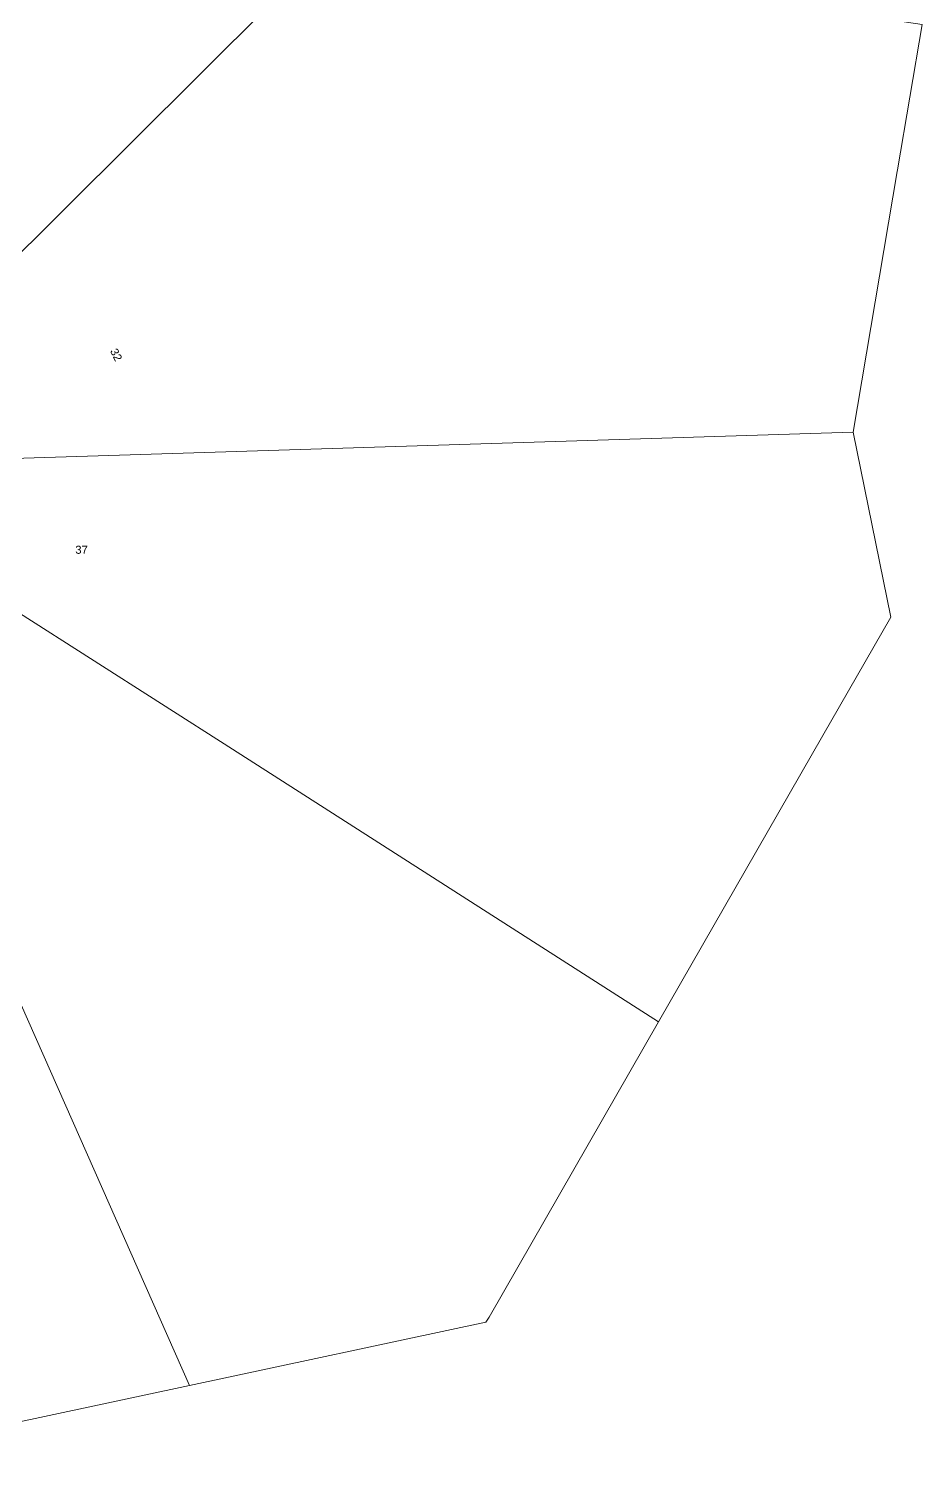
# Model space of a CAD drawing. Header units: metres. Extents: x 275581 to 277562, y 6265937 to 6267965.
# Drawn here: x 277362.1 to 277562.3, y 6266450.5 to 6266772.4 of the extents above; entities that cross this region are included whole.
import ezdxf

# ---------------------------------------------------------------- set-up
doc = ezdxf.new("R2010")
doc.units = ezdxf.units.M
doc.layers.add('Cadastre Land Parcels_SP_EXT', color=9, linetype='Continuous', lineweight=5)
doc.styles.get("Standard").update_dxf_attribs({"font": 'arial.ttf'})

msp = doc.modelspace()

# ---------------------------------------------------------------- linework, layer by layer
at = {"layer": 'Cadastre Land Parcels_SP_EXT', "linetype": 'Continuous'}
for points in [[(277431.29, 6266792.95), (277330.14, 6266808.36), (277320.56, 6266744.64), (277312.12, 6266689.33), (277313.26, 6266689.43), (277314.4, 6266689.46), (277315.53, 6266689.39), (277316.66, 6266689.24), (277317.77, 6266689.01), (277318.87, 6266688.7), (277319.93, 6266688.3), (277320.97, 6266687.82), (277321.96, 6266687.27), (277322.91, 6266686.65), (277323.83, 6266685.94), (277431.29, 6266792.95)], [(277343.5, 6266675.56), (277348.93, 6266675.73), (277546.75, 6266681.95), (277556.67, 6266740.36), (277556.74, 6266740.76), (277562.27, 6266773.31), (277436.26, 6266792.14), (277431.29, 6266792.95), (277323.83, 6266685.94), (277324.66, 6266685.19), (277325.44, 6266684.38), (277326.17, 6266683.5), (277326.82, 6266682.57), (277327.4, 6266681.6), (277327.56, 6266681.29), (277327.91, 6266680.59), (277328.34, 6266679.54), (277328.69, 6266678.46), (277328.77, 6266678.15), (277328.97, 6266677.36), (277329.15, 6266676.24), (277329.26, 6266675.11), (277343.5, 6266675.56)], [(277313.59, 6266659.11), (277312.53, 6266659.22), (277311.48, 6266659.37), (277310.44, 6266659.59), (277309.42, 6266659.88), (277308.42, 6266660.25), (277307.45, 6266660.68), (277306.51, 6266661.18), (277305.61, 6266661.75), (277304.76, 6266662.37), (277303.94, 6266663.05), (277303.18, 6266663.79), (277302.46, 6266664.56), (277294.08, 6266608.18), (277293.5, 6266604.3), (277278.02, 6266604.83), (277315.53, 6266450.52), (277398.1, 6266468.18), (277335.71, 6266609.15), (277313.59, 6266659.11)], [(277351.03, 6266647.12), (277324.99, 6266663.73), (277324.16, 6266662.94), (277323.27, 6266662.21), (277322.32, 6266661.55), (277321.34, 6266660.97), (277320.3, 6266660.46), (277319.24, 6266660.03), (277318.14, 6266659.68), (277317.02, 6266659.42), (277315.88, 6266659.24), (277314.74, 6266659.15), (277313.59, 6266659.11), (277335.71, 6266609.15), (277398.1, 6266468.18), (277464.5, 6266482.37), (277465.2, 6266483.47), (277503.19, 6266549.74), (277407.71, 6266610.83), (277359.97, 6266641.37), (277351.03, 6266647.12)]]:
    msp.add_lwpolyline(points, close=True, dxfattribs=at)
msp.add_lwpolyline([(277359.97, 6266641.37), (277407.71, 6266610.83), (277503.19, 6266549.74), (277539.97, 6266613.91), (277555.19, 6266640.46), (277546.75, 6266681.95), (277546.75, 6266681.95), (277348.93, 6266675.73)], dxfattribs=at)

# ---------------------------------------------------------------- texts
at = {"layer": 'Cadastre Land Parcels_SP_EXT'}
msp.add_text('32', height=1.8, rotation=296.6599, dxfattribs=at).set_placement((277380.24, 6266700.12))
msp.add_text('37', height=1.8, dxfattribs=at).set_placement((277372.51, 6266654.65))

doc.saveas('drawing.dxf')
